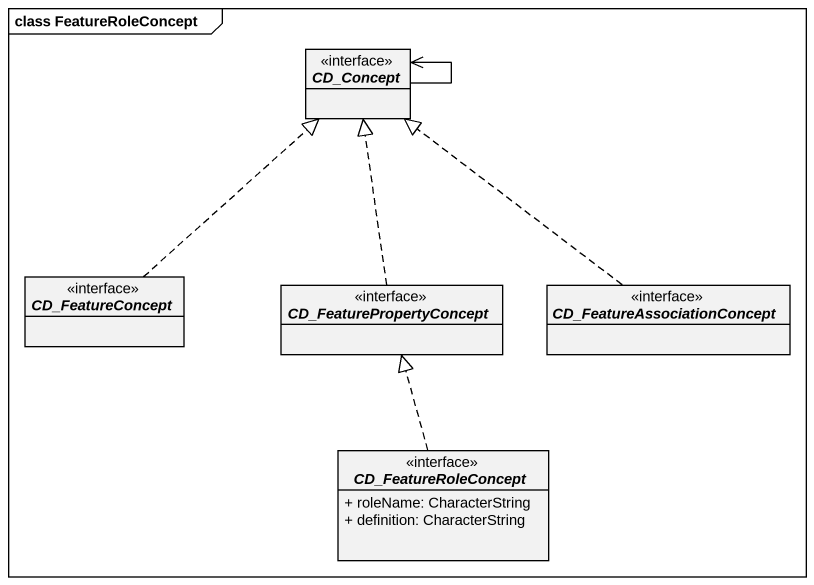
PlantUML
@startuml
mainframe class FeatureRoleConcept
hide circle
hide empty members
skinparam classAttributeIconSize 0
interface CD_Concept
interface CD_FeatureConcept
interface CD_FeaturePropertyConcept
interface CD_FeatureAssociationConcept
interface CD_FeatureRoleConcept {
  + roleName: CharacterString
  + definition: CharacterString
}
CD_Concept --> CD_Concept
CD_FeatureConcept .up.|> CD_Concept
CD_FeaturePropertyConcept .up.|> CD_Concept
CD_FeatureAssociationConcept .up.|> CD_Concept
CD_FeatureRoleConcept .up.|> CD_FeaturePropertyConcept
@enduml
